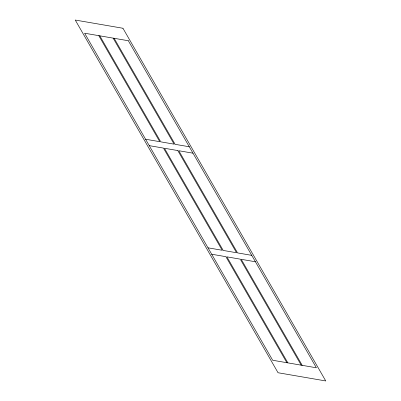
<?xml version="1.0" encoding="UTF-8"?>
<svg xmlns="http://www.w3.org/2000/svg" width="401" height="401" viewBox="0 0 401 401"><rect width="100%" height="100%" fill="white"/><g stroke="black" fill="none" stroke-linecap="round" stroke-linejoin="round"><path stroke-width="0.6" d="M145.573 139.237L159.768 141.678L98.801 35.659M189.297 146.761L175.107 144.32L114.14 38.301M149.262 145.648L163.453 148.094L222.204 250.269L208.014 247.823M192.986 153.177L178.796 150.731L237.547 252.906L251.738 255.352M211.703 254.239L225.893 256.68L286.86 362.699M255.427 261.763L241.232 259.322L302.199 365.341M113.147 38.13L174.114 144.149L160.761 141.849L99.794 35.829M301.206 365.171L240.239 259.151L226.886 256.851L287.853 362.87M122.947 28.26L75.248 20.05L278.053 372.74L325.752 380.95L122.947 28.26M128.335 40.742L84.611 33.218L272.665 360.258L316.389 367.782L128.335 40.742M177.798 150.56L164.445 148.265L223.202 250.44L236.555 252.735L177.798 150.56"/></g></svg>
